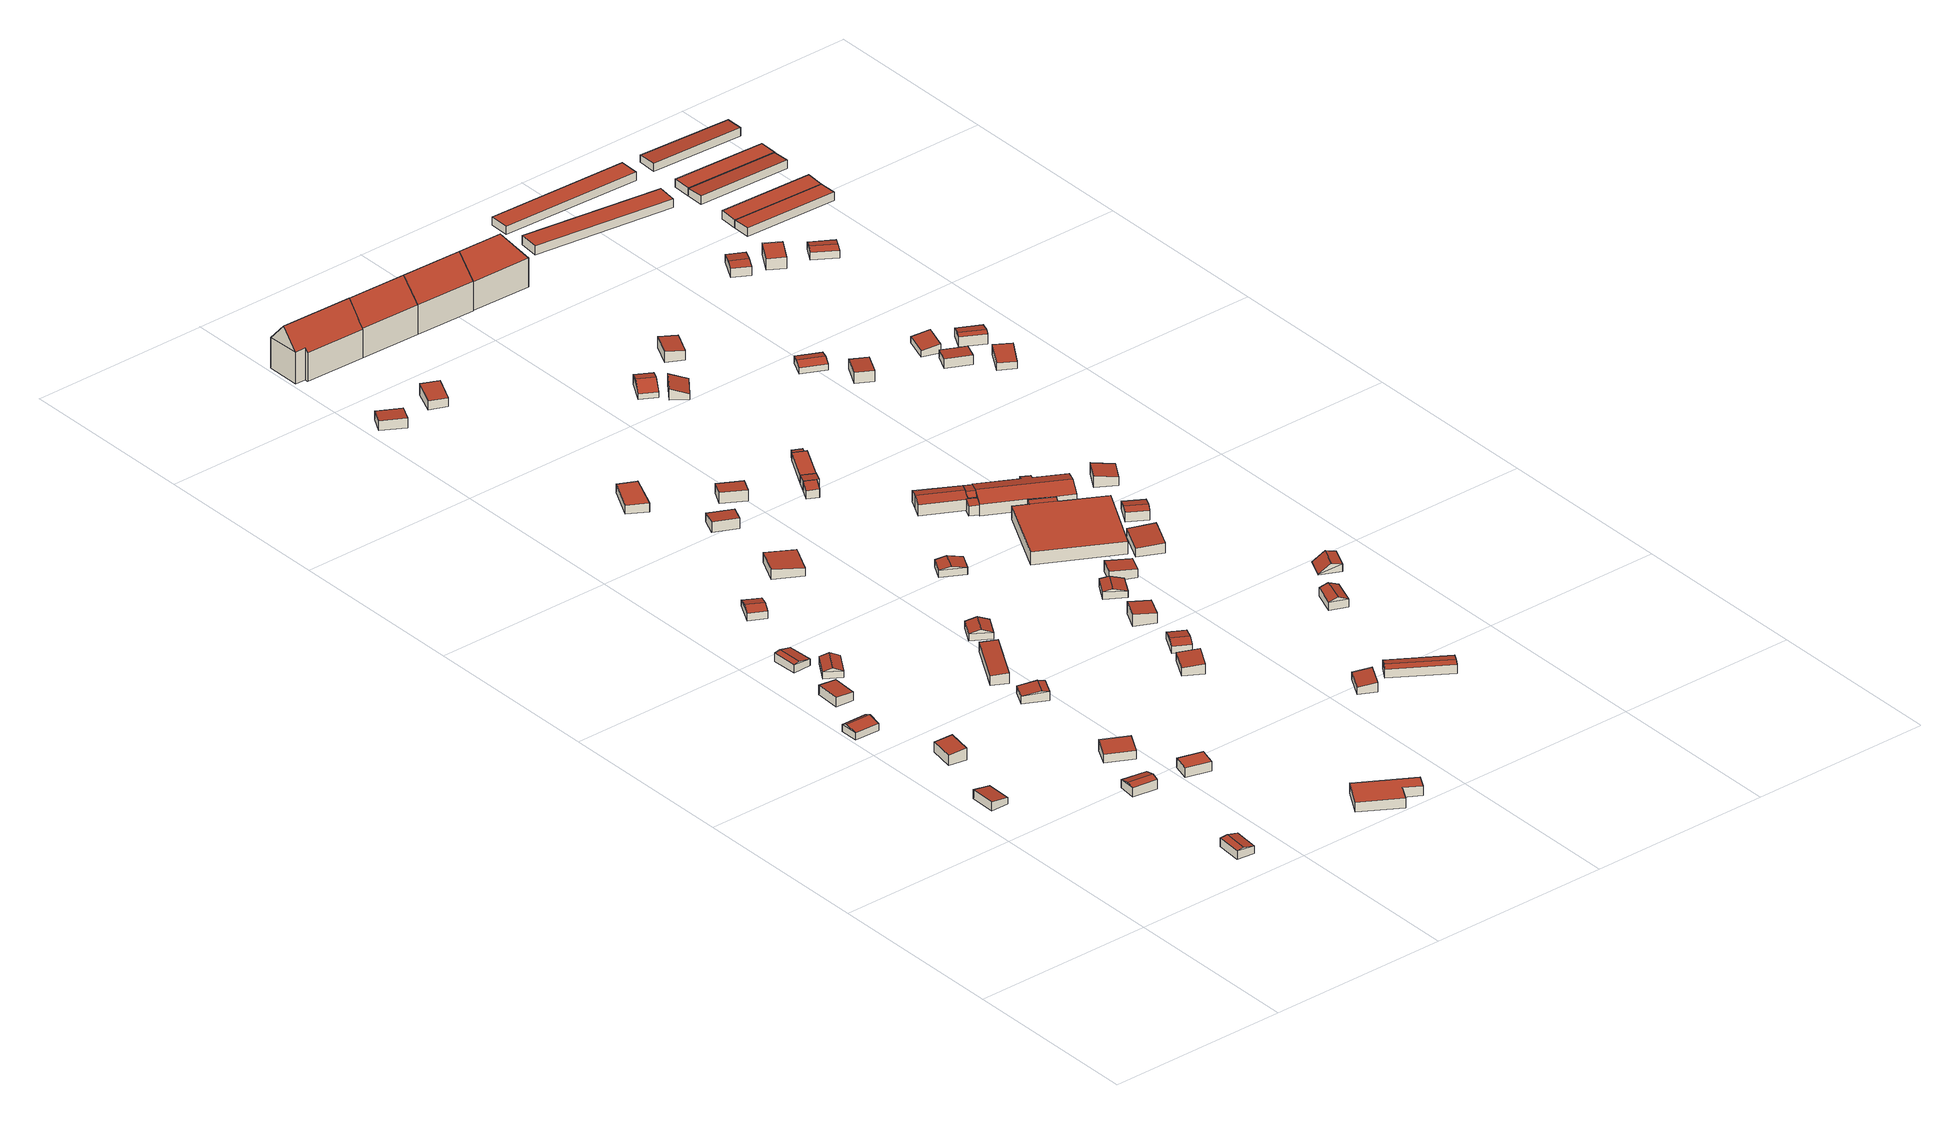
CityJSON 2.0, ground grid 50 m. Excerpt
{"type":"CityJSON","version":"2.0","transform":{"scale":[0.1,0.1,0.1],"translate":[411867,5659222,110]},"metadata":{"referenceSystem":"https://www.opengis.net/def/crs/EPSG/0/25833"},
"CityObjects":{
"building1":{"type":"Building","attributes":{"Gemeindeschluessel":14612000,"Dachtyp_tdc":"tdcPolyFlatRoof","Dachneigung":8.85,"QualitaetDacherkennung":58,"Geometrietyp2DReferenz":"3000","measuredHeight":2.5,"function":"31001_9998","roofType":"2100"},"geometry":[{"type":"Solid","lod":"2","boundaries":[[[[0,1,2,3]],[[1,4,5,2]],[[4,6,7,5]],[[6,0,3,7]],[[6,4,1,0]],[[3,2,5,7]]]],"semantics":{"surfaces":[{"type":"WallSurface"},{"type":"RoofSurface"},{"type":"GroundSurface"}],"values":[[0,0,0,0,1,2]]}}]},
"building2":{"type":"Building","attributes":{"Dachtyp_tdc":"tdcGableRoof","Gemeindeschluessel":14612000,"Dachneigung":14,"QualitaetDacherkennung":85,"Geometrietyp2DReferenz":"3000","measuredHeight":2.9,"function":"31001_9998","roofType":"3100"},"geometry":[{"type":"Solid","lod":"2","boundaries":[[[[8,9,10,11]],[[9,12,13,10]],[[12,14,15,13]],[[14,8,11,15]],[[12,9,16]],[[8,14,17]],[[9,8,17,16]],[[14,12,16,17]],[[11,10,13,15]]]],"semantics":{"surfaces":[{"type":"WallSurface"},{"type":"RoofSurface"},{"type":"GroundSurface"}],"values":[[0,0,0,0,0,0,1,1,2]]}}]},
"building3":{"type":"Building","attributes":{"Dachtyp_tdc":"tdcPolyFlatRoof","Gemeindeschluessel":14612000,"Dachneigung":6.29,"QualitaetDacherkennung":73,"Geometrietyp2DReferenz":"3000","measuredHeight":3.33,"function":"31001_9998","roofType":"2100"},"geometry":[{"type":"Solid","lod":"2","boundaries":[[[[18,19,20,21]],[[19,22,23,20]],[[22,24,25,23]],[[24,18,21,25]],[[24,22,19,18]],[[21,20,23,25]]]],"semantics":{"surfaces":[{"type":"WallSurface"},{"type":"RoofSurface"},{"type":"GroundSurface"}],"values":[[0,0,0,0,1,2]]}}]},
"building4":{"type":"Building","attributes":{"Dachtyp_tdc":"tdcGableRoof","Gemeindeschluessel":14612000,"Dachneigung":12.99,"QualitaetDacherkennung":80,"Geometrietyp2DReferenz":"3000","measuredHeight":2.86,"function":"31001_9998","roofType":"3100"},"geometry":[{"type":"Solid","lod":"2","boundaries":[[[[26,27,28,29]],[[30,31,32,33]],[[31,26,29,32]],[[30,27,34]],[[26,31,35]],[[27,26,35,34]],[[31,30,34,35]],[[29,28,33,32]],[[27,30,33,28]]]],"semantics":{"surfaces":[{"type":"WallSurface"},{"type":"RoofSurface"},{"type":"GroundSurface"}],"values":[[0,0,0,0,0,1,1,2,0]]}}]},
"building5":{"type":"Building","attributes":{"Dachtyp_tdc":"tdcPolyFlatRoof","Gemeindeschluessel":14612000,"Dachneigung":3.38,"QualitaetDacherkennung":69,"Geometrietyp2DReferenz":"3000","measuredHeight":2.67,"function":"31001_9998","roofType":"2100"},"geometry":[{"type":"Solid","lod":"2","boundaries":[[[[36,37,38,39]],[[37,40,41,38]],[[40,42,43,41]],[[42,36,39,43]],[[42,40,37,36]],[[39,38,41,43]]]],"semantics":{"surfaces":[{"type":"WallSurface"},{"type":"RoofSurface"},{"type":"GroundSurface"}],"values":[[0,0,0,0,1,2]]}}]},
"building6":{"type":"Building","attributes":{"Dachtyp_tdc":"tdcGableRoof","Gemeindeschluessel":14612000,"Dachneigung":15.12,"QualitaetDacherkennung":82,"Geometrietyp2DReferenz":"3000","measuredHeight":2.99,"function":"31001_9998","roofType":"3100"},"geometry":[{"type":"Solid","lod":"2","boundaries":[[[[44,45,46,47]],[[45,48,49,46]],[[48,50,51,49]],[[50,44,47,51]],[[48,45,52]],[[44,50,53]],[[45,44,53,52]],[[50,48,52,53]],[[47,46,49,51]]]],"semantics":{"surfaces":[{"type":"WallSurface"},{"type":"RoofSurface"},{"type":"GroundSurface"}],"values":[[0,0,0,0,0,0,1,1,2]]}}]},
"building7":{"type":"Building","attributes":{"Dachtyp_tdc":"tdcGableRoof","Gemeindeschluessel":14612000,"Dachneigung":12.4,"QualitaetDacherkennung":89,"Geometrietyp2DReferenz":"3000","measuredHeight":2.64,"function":"31001_9998","roofType":"3100"},"geometry":[{"type":"Solid","lod":"2","boundaries":[[[[54,55,56,57]],[[55,58,59,56]],[[58,60,61,59]],[[60,54,57,61]],[[58,55,62]],[[54,60,63]],[[55,54,63,62]],[[60,58,62,63]],[[57,56,59,61]]]],"semantics":{"surfaces":[{"type":"WallSurface"},{"type":"RoofSurface"},{"type":"GroundSurface"}],"values":[[0,0,0,0,0,0,1,1,2]]}}]},
"building8":{"type":"Building","attributes":{"Dachtyp_tdc":"tdcGableRoof","Gemeindeschluessel":14612000,"Dachneigung":22.11,"QualitaetDacherkennung":51,"Geometrietyp2DReferenz":"3000","measuredHeight":2.91,"function":"31001_9998","roofType":"3100"},"geometry":[{"type":"Solid","lod":"2","boundaries":[[[[64,65,66]],[[67,64,66,68]],[[65,69,68,66]],[[70,71,72,73]],[[64,67,71,70]],[[67,69,72,71]],[[69,65,73,72]],[[65,64,70,73]],[[69,67,68]]]],"semantics":{"surfaces":[{"type":"WallSurface"},{"type":"RoofSurface"},{"type":"GroundSurface"}],"values":[[0,1,1,2,0,0,0,0,0]]}}]},
"building9":{"type":"Building","attributes":{"Dachtyp_tdc":"tdcPolyFlatRoof","Gemeindeschluessel":14612000,"Dachneigung":7.26,"QualitaetDacherkennung":68,"Geometrietyp2DReferenz":"3000","measuredHeight":2.99,"function":"31001_9998","roofType":"2100"},"geometry":[{"type":"Solid","lod":"2","boundaries":[[[[74,75,76,77]],[[75,78,79,76]],[[78,80,81,79]],[[80,74,77,81]],[[80,78,75,74]],[[77,76,79,81]]]],"semantics":{"surfaces":[{"type":"WallSurface"},{"type":"RoofSurface"},{"type":"GroundSurface"}],"values":[[0,0,0,0,1,2]]}}]},
"building10":{"type":"Building","attributes":{"Dachtyp_tdc":"tdcPolyFlatRoof","Gemeindeschluessel":14612000,"Dachneigung":0,"QualitaetDacherkennung":74,"Geometrietyp2DReferenz":"3000","measuredHeight":2.6,"function":"31001_9998","roofType":"1000"},"geometry":[{"type":"Solid","lod":"2","boundaries":[[[[82,83,84,85]],[[83,86,87,84]],[[86,88,89,87]],[[88,82,85,89]],[[88,86,83,82]],[[85,84,87,89]]]],"semantics":{"surfaces":[{"type":"WallSurface"},{"type":"RoofSurface"},{"type":"GroundSurface"}],"values":[[0,0,0,0,1,2]]}}]},
"building11":{"type":"Building","attributes":{"Dachtyp_tdc":"tdcGableRoof","Gemeindeschluessel":14612000,"Dachneigung":15.81,"QualitaetDacherkennung":69,"Geometrietyp2DReferenz":"3000","measuredHeight":2.73,"function":"31001_9998","roofType":"3100"},"geometry":[{"type":"Solid","lod":"2","boundaries":[[[[90,91,92,93]],[[91,94,95,92]],[[94,96,97,95]],[[96,90,93,97]],[[94,91,98]],[[90,96,99]],[[91,90,99,98]],[[96,94,98,99]],[[93,92,95,97]]]],"semantics":{"surfaces":[{"type":"WallSurface"},{"type":"RoofSurface"},{"type":"GroundSurface"}],"values":[[0,0,0,0,0,0,1,1,2]]}}]},
"building12":{"type":"Building","attributes":{"Dachtyp_tdc":"tdcGableRoof","Gemeindeschluessel":14612000,"Dachneigung":10.5,"QualitaetDacherkennung":60,"Geometrietyp2DReferenz":"3000","measuredHeight":3.06,"function":"31001_9998","roofType":"3100"},"geometry":[{"type":"Solid","lod":"2","boundaries":[[[[100,101,102,103]],[[101,104,105,102]],[[104,106,107,105]],[[106,100,103,107]],[[104,101,108]],[[100,106,109]],[[101,100,109,108]],[[106,104,108,109]],[[103,102,105,107]]]],"semantics":{"surfaces":[{"type":"WallSurface"},{"type":"RoofSurface"},{"type":"GroundSurface"}],"values":[[0,0,0,0,0,0,1,1,2]]}}]},
"building13":{"type":"Building","attributes":{"Dachtyp_tdc":"tdcPolyFlatRoof","Gemeindeschluessel":14612000,"Dachneigung":3.7,"QualitaetDacherkennung":67,"Geometrietyp2DReferenz":"3000","measuredHeight":2.92,"function":"31001_9998","roofType":"2100"},"geometry":[{"type":"Solid","lod":"2","boundaries":[[[[110,111,112,113]],[[111,114,115,112]],[[114,116,117,115]],[[116,110,113,117]],[[116,114,111,110]],[[113,112,115,117]]]],"semantics":{"surfaces":[{"type":"WallSurface"},{"type":"RoofSurface"},{"type":"GroundSurface"}],"values":[[0,0,0,0,1,2]]}}]},
"building14":{"type":"Building","attributes":{"Dachtyp_tdc":"tdcPolyFlatRoof","Gemeindeschluessel":14612000,"Dachneigung":0,"QualitaetDacherkennung":29,"Geometrietyp2DReferenz":"3000","measuredHeight":2.74,"function":"31001_9998","roofType":"1000"},"geometry":[{"type":"Solid","lod":"2","boundaries":[[[[118,119,120,121]],[[119,122,123,120]],[[122,124,125,123]],[[124,126,127,125]],[[126,128,129,127]],[[128,118,121,129]],[[128,126,124,122,119,118]],[[121,120,123,125,127,129]]]],"semantics":{"surfaces":[{"type":"WallSurface"},{"type":"RoofSurface"},{"type":"GroundSurface"}],"values":[[0,0,0,0,0,0,1,2]]}}]},
"building15":{"type":"Building","attributes":{"Dachtyp_tdc":"tdcPolyFlatRoof","Gemeindeschluessel":14612000,"Dachneigung":3.6,"QualitaetDacherkennung":75,"Geometrietyp2DReferenz":"3000","measuredHeight":2.79,"function":"31001_9998","roofType":"2100"},"geometry":[{"type":"Solid","lod":"2","boundaries":[[[[130,131,132,133]],[[131,134,135,132]],[[134,136,137,135]],[[136,130,133,137]],[[136,134,131,130]],[[133,132,135,137]]]],"semantics":{"surfaces":[{"type":"WallSurface"},{"type":"RoofSurface"},{"type":"GroundSurface"}],"values":[[0,0,0,0,1,2]]}}]},
"building16":{"type":"Building","attributes":{"Dachtyp_tdc":"tdcGableRoof","Gemeindeschluessel":14612000,"Dachneigung":18.02,"QualitaetDacherkennung":77,"Geometrietyp2DReferenz":"3000","measuredHeight":2.94,"function":"31001_9998","roofType":"3100"},"geometry":[{"type":"Solid","lod":"2","boundaries":[[[[138,139,140,141]],[[139,142,143,140]],[[142,144,145,143]],[[144,138,141,145]],[[142,139,146]],[[138,144,147]],[[139,138,147,146]],[[144,142,146,147]],[[141,140,143,145]]]],"semantics":{"surfaces":[{"type":"WallSurface"},{"type":"RoofSurface"},{"type":"GroundSurface"}],"values":[[0,0,0,0,0,0,1,1,2]]}}]},
"building17":{"type":"Building","attributes":{"Dachtyp_tdc":"tdcPolyFlatRoof","Gemeindeschluessel":14612000,"Dachneigung":3.71,"QualitaetDacherkennung":74,"Geometrietyp2DReferenz":"3000","measuredHeight":2.72,"function":"31001_9998","roofType":"2100"},"geometry":[{"type":"Solid","lod":"2","boundaries":[[[[148,149,150,151]],[[149,152,153,150]],[[148,154,152,149]],[[150,153,155,151]],[[152,154,155,153]],[[154,148,151,155]]]],"semantics":{"surfaces":[{"type":"WallSurface"},{"type":"RoofSurface"},{"type":"GroundSurface"}],"values":[[0,0,1,2,0,0]]}}]},
"building18":{"type":"Building","attributes":{"Dachtyp_tdc":"tdcPolyFlatRoof","Gemeindeschluessel":14612000,"Dachneigung":0,"QualitaetDacherkennung":63,"Geometrietyp2DReferenz":"3000","measuredHeight":2.48,"function":"31001_9998","roofType":"1000"},"geometry":[{"type":"Solid","lod":"2","boundaries":[[[[156,157,158,159]],[[157,160,161,158]],[[160,162,163,161]],[[162,156,159,163]],[[162,160,157,156]],[[159,158,161,163]]]],"semantics":{"surfaces":[{"type":"WallSurface"},{"type":"RoofSurface"},{"type":"GroundSurface"}],"values":[[0,0,0,0,1,2]]}}]},
"building19":{"type":"Building","attributes":{"Dachtyp_tdc":"tdcPolyFlatRoof","Gemeindeschluessel":14612000,"Dachneigung":5.78,"QualitaetDacherkennung":64,"Geometrietyp2DReferenz":"3000","measuredHeight":2.95,"function":"31001_9998","roofType":"2100"},"geometry":[{"type":"Solid","lod":"2","boundaries":[[[[164,165,166,167]],[[165,168,169,166]],[[168,170,171,169]],[[170,164,167,171]],[[170,168,165,164]],[[167,166,169,171]]]],"semantics":{"surfaces":[{"type":"WallSurface"},{"type":"RoofSurface"},{"type":"GroundSurface"}],"values":[[0,0,0,0,1,2]]}}]},
"building20":{"type":"Building","attributes":{"Dachtyp_tdc":"tdcFreeFormRoof","Gemeindeschluessel":14612000,"Dachneigung":48.99,"QualitaetDacherkennung":51,"Geometrietyp2DReferenz":"3000","measuredHeight":14.19,"function":"31001_9998","roofType":"5000"},"geometry":[{"type":"Solid","lod":"2","boundaries":[[[[172,173,174,175]],[[173,176,177,174]],[[176,178,179,177]],[[178,180,181,179]],[[180,182,183,181]],[[182,184,185,183]],[[184,186,187,185]],[[186,172,175,187]],[[186,188,189,176,173,172]],[[188,184,182,180,178,189]],[[178,176,189]],[[186,184,188]],[[175,174,177,179,181,183,185,187]]]],"semantics":{"surfaces":[{"type":"WallSurface"},{"type":"RoofSurface"},{"type":"GroundSurface"}],"values":[[0,0,0,0,0,0,0,0,1,1,0,0,2]]}}]},
"building21":{"type":"Building","attributes":{"Dachtyp_tdc":"tdcPolyFlatRoof","Gemeindeschluessel":14612000,"Dachneigung":4.89,"QualitaetDacherkennung":77,"Geometrietyp2DReferenz":"3000","measuredHeight":2.8,"function":"31001_9998","roofType":"2100"},"geometry":[{"type":"Solid","lod":"2","boundaries":[[[[190,191,192,193]],[[191,194,195,192]],[[194,196,197,195]],[[196,190,193,197]],[[196,194,191,190]],[[193,192,195,197]]]],"semantics":{"surfaces":[{"type":"WallSurface"},{"type":"RoofSurface"},{"type":"GroundSurface"}],"values":[[0,0,0,0,1,2]]}}]},
"building22":{"type":"Building","attributes":{"Dachtyp_tdc":"tdcPolyFlatRoof","Gemeindeschluessel":14612000,"Dachneigung":5.49,"QualitaetDacherkennung":77,"Geometrietyp2DReferenz":"3000","measuredHeight":3.16,"function":"31001_9998","roofType":"2100"},"geometry":[{"type":"Solid","lod":"2","boundaries":[[[[198,199,200,201]],[[199,202,203,200]],[[202,204,205,203]],[[204,198,201,205]],[[204,202,199,198]],[[201,200,203,205]]]],"semantics":{"surfaces":[{"type":"WallSurface"},{"type":"RoofSurface"},{"type":"GroundSurface"}],"values":[[0,0,0,0,1,2]]}}]},
"building23":{"type":"Building","attributes":{"Dachtyp_tdc":"tdcPolyFlatRoof","Gemeindeschluessel":14612000,"Dachneigung":6.04,"QualitaetDacherkennung":80,"Geometrietyp2DReferenz":"3000","measuredHeight":3.06,"function":"31001_9998","roofType":"2100"},"geometry":[{"type":"Solid","lod":"2","boundaries":[[[[206,207,208,209]],[[207,210,211,208]],[[210,212,213,211]],[[212,206,209,213]],[[212,210,207,206]],[[209,208,211,213]]]],"semantics":{"surfaces":[{"type":"WallSurface"},{"type":"RoofSurface"},{"type":"GroundSurface"}],"values":[[0,0,0,0,1,2]]}}]},
"building24":{"type":"Building","attributes":{"Dachtyp_tdc":"tdcGableRoof","Gemeindeschluessel":14612000,"Dachneigung":10.24,"QualitaetDacherkennung":68,"Geometrietyp2DReferenz":"3000","measuredHeight":2.81,"function":"31001_9998","roofType":"3100"},"geometry":[{"type":"Solid","lod":"2","boundaries":[[[[214,215,216,217]],[[215,218,219,216]],[[218,220,221,219]],[[220,214,217,221]],[[218,215,222]],[[214,220,223]],[[215,214,223,222]],[[220,218,222,223]],[[217,216,219,221]]]],"semantics":{"surfaces":[{"type":"WallSurface"},{"type":"RoofSurface"},{"type":"GroundSurface"}],"values":[[0,0,0,0,0,0,1,1,2]]}}]},
"building25":{"type":"Building","attributes":{"Dachtyp_tdc":"tdcGableRoof","Gemeindeschluessel":14612000,"Dachneigung":10.01,"QualitaetDacherkennung":65,"Geometrietyp2DReferenz":"3000","measuredHeight":2.59,"function":"31001_9998","roofType":"3100"},"geometry":[{"type":"Solid","lod":"2","boundaries":[[[[224,225,226,227]],[[225,228,229,226]],[[228,230,231,229]],[[230,224,227,231]],[[228,225,232]],[[224,230,233]],[[225,224,233,232]],[[230,228,232,233]],[[227,226,229,231]]]],"semantics":{"surfaces":[{"type":"WallSurface"},{"type":"RoofSurface"},{"type":"GroundSurface"}],"values":[[0,0,0,0,0,0,1,1,2]]}}]},
"building26":{"type":"Building","attributes":{"Dachtyp_tdc":"tdcPolyFlatRoof","Gemeindeschluessel":14612000,"Dachneigung":4.71,"QualitaetDacherkennung":80,"Geometrietyp2DReferenz":"3000","measuredHeight":3.26,"function":"31001_9998","roofType":"2100"},"geometry":[{"type":"Solid","lod":"2","boundaries":[[[[234,235,236,237]],[[235,238,239,236]],[[238,240,241,239]],[[240,234,237,241]],[[240,238,235,234]],[[237,236,239,241]]]],"semantics":{"surfaces":[{"type":"WallSurface"},{"type":"RoofSurface"},{"type":"GroundSurface"}],"values":[[0,0,0,0,1,2]]}}]},
"building27":{"type":"Building","attributes":{"Dachtyp_tdc":"tdcPolyFlatRoof","Gemeindeschluessel":14612000,"Dachneigung":9.35,"QualitaetDacherkennung":82,"Geometrietyp2DReferenz":"3000","measuredHeight":2.94,"function":"31001_9998","roofType":"2100"},"geometry":[{"type":"Solid","lod":"2","boundaries":[[[[242,243,244,245]],[[243,246,247,244]],[[246,248,249,247]],[[248,242,245,249]],[[248,246,243,242]],[[245,244,247,249]]]],"semantics":{"surfaces":[{"type":"WallSurface"},{"type":"RoofSurface"},{"type":"GroundSurface"}],"values":[[0,0,0,0,1,2]]}}]},
"building28":{"type":"Building","attributes":{"Dachtyp_tdc":"tdcPolyFlatRoof","Gemeindeschluessel":14612000,"Dachneigung":8.82,"QualitaetDacherkennung":74,"Geometrietyp2DReferenz":"3000","measuredHeight":2.65,"function":"31001_9998","roofType":"2100"},"geometry":[{"type":"Solid","lod":"2","boundaries":[[[[250,251,252,253]],[[251,254,255,252]],[[254,256,257,255]],[[256,250,253,257]],[[256,254,251,250]],[[253,252,255,257]]]],"semantics":{"surfaces":[{"type":"WallSurface"},{"type":"RoofSurface"},{"type":"GroundSurface"}],"values":[[0,0,0,0,1,2]]}}]},
"building29":{"type":"Building","attributes":{"Dachtyp_tdc":"tdcGableRoof","Gemeindeschluessel":14612000,"Dachneigung":49.13,"QualitaetDacherkennung":66,"Geometrietyp2DReferenz":"3000","measuredHeight":14.14,"function":"31001_9998","roofType":"3100"},"geometry":[{"type":"Solid","lod":"2","boundaries":[[[[258,259,187,260]],[[259,184,185,187]],[[184,261,262,185]],[[261,258,260,262]],[[184,259,263]],[[258,261,264]],[[259,258,264,263]],[[261,184,263,264]],[[260,187,185,262]]]],"semantics":{"surfaces":[{"type":"WallSurface"},{"type":"RoofSurface"},{"type":"GroundSurface"}],"values":[[0,0,0,0,0,0,1,1,2]]}}]},
"building30":{"type":"Building","attributes":{"Dachtyp_tdc":"tdcPolyFlatRoof","Gemeindeschluessel":14612000,"Dachneigung":7.14,"QualitaetDacherkennung":78,"Geometrietyp2DReferenz":"3000","measuredHeight":2.87,"function":"31001_9998","roofType":"2100"},"geometry":[{"type":"Solid","lod":"2","boundaries":[[[[242,248,249,245]],[[248,265,266,249]],[[265,267,268,266]],[[267,269,270,268]],[[269,271,272,270]],[[271,242,245,272]],[[271,269,267,265,248,242]],[[245,249,266,268,270,272]]]],"semantics":{"surfaces":[{"type":"WallSurface"},{"type":"RoofSurface"},{"type":"GroundSurface"}],"values":[[0,0,0,0,0,0,1,2]]}}]},
"building31":{"type":"Building","attributes":{"Dachtyp_tdc":"tdcGableRoof","Gemeindeschluessel":14612000,"Dachneigung":13.67,"QualitaetDacherkennung":72,"Geometrietyp2DReferenz":"3000","measuredHeight":2.69,"function":"31001_9998","roofType":"3100"},"geometry":[{"type":"Solid","lod":"2","boundaries":[[[[273,274,275,276]],[[274,277,278,275]],[[277,279,280,278]],[[279,273,276,280]],[[277,274,281]],[[273,279,282]],[[274,273,282,281]],[[279,277,281,282]],[[276,275,278,280]]]],"semantics":{"surfaces":[{"type":"WallSurface"},{"type":"RoofSurface"},{"type":"GroundSurface"}],"values":[[0,0,0,0,0,0,1,1,2]]}}]},
"building32":{"type":"Building","attributes":{"Dachtyp_tdc":"tdcPolyFlatRoof","Gemeindeschluessel":14612000,"Dachneigung":0,"QualitaetDacherkennung":80,"Geometrietyp2DReferenz":"3000","measuredHeight":2.18,"function":"31001_9998","roofType":"1000"},"geometry":[{"type":"Solid","lod":"2","boundaries":[[[[283,284,268,270]],[[284,285,266,268]],[[285,286,287,266]],[[286,288,289,287]],[[288,290,291,289]],[[290,292,293,291]],[[292,283,270,293]],[[292,290,288,286,285,284,283]],[[270,268,266,287,289,291,293]]]],"semantics":{"surfaces":[{"type":"WallSurface"},{"type":"RoofSurface"},{"type":"GroundSurface"}],"values":[[0,0,0,0,0,0,0,1,2]]}}]},
"building33":{"type":"Building","attributes":{"Dachtyp_tdc":"tdcPolyFlatRoof","Gemeindeschluessel":14612000,"Dachneigung":3.66,"QualitaetDacherkennung":75,"Geometrietyp2DReferenz":"3000","measuredHeight":2.88,"function":"31001_9998","roofType":"2100"},"geometry":[{"type":"Solid","lod":"2","boundaries":[[[[294,295,296,297]],[[295,298,299,296]],[[298,300,301,299]],[[300,294,297,301]],[[300,298,295,294]],[[297,296,299,301]]]],"semantics":{"surfaces":[{"type":"WallSurface"},{"type":"RoofSurface"},{"type":"GroundSurface"}],"values":[[0,0,0,0,1,2]]}}]},
"building34":{"type":"Building","attributes":{"Dachtyp_tdc":"tdcPolyFlatRoof","Gemeindeschluessel":14612000,"Dachneigung":6.37,"QualitaetDacherkennung":60,"Geometrietyp2DReferenz":"3000","measuredHeight":2.11,"function":"31001_9998","roofType":"2100"},"geometry":[{"type":"Solid","lod":"2","boundaries":[[[[302,303,304,305]],[[303,290,306,304]],[[290,288,307,306]],[[290,303,302,288]],[[307,305,304,306]],[[288,302,305,307]]]],"semantics":{"surfaces":[{"type":"WallSurface"},{"type":"RoofSurface"},{"type":"GroundSurface"}],"values":[[0,0,0,1,2,0]]}}]},
"building35":{"type":"Building","attributes":{"Gemeindeschluessel":14612000,"Geometrietyp2DReferenz":"3000","function":"31001_9998","roofType":"9999"},"children":["building35-1","building35-2"]},
"building35-1":{"type":"BuildingPart","attributes":{"Dachtyp_tdc":"tdcPolyFlatRoof","Dachneigung":7.06,"QualitaetDacherkennung":44,"Geometrietyp2DReferenz":"3000","measuredHeight":3.16,"roofType":"2100"},"parents":["building35"],"geometry":[{"type":"MultiSurface","lod":"2","boundaries":[[[308,309,310,311,312]],[[313,314,315,316,317]],[[314,308,312,315]],[[314,313,309,308]],[[312,311,316,315]]],"semantics":{"surfaces":[{"type":"WallSurface"},{"type":"RoofSurface"},{"type":"GroundSurface"}],"values":[0,0,0,1,2]}}]},
"building35-2":{"type":"BuildingPart","attributes":{"Dachtyp_tdc":"tdcGableRoof","Dachneigung":10.11,"QualitaetDacherkennung":87,"Geometrietyp2DReferenz":"3000","measuredHeight":3.67,"roofType":"3100"},"parents":["building35"],"geometry":[{"type":"MultiSurface","lod":"2","boundaries":[[[310,318,319,311]],[[318,320,321,319]],[[320,322,323,321]],[[322,324,325,323]],[[324,326,327,325]],[[326,328,329,327]],[[328,330,331,329]],[[330,317,316,331]],[[326,324,322,320]],[[320,318,310,317,330,328,326]],[[316,311,319,321,323,325,327,329,331]]],"semantics":{"surfaces":[{"type":"WallSurface"},{"type":"RoofSurface"},{"type":"GroundSurface"}],"values":[0,0,0,0,0,0,0,0,1,1,2]}}]},
"building36":{"type":"Building","attributes":{"Dachtyp_tdc":"tdcGableRoof","Gemeindeschluessel":14612000,"Dachneigung":10.22,"QualitaetDacherkennung":56,"Geometrietyp2DReferenz":"3000","measuredHeight":2.88,"function":"31001_9998","roofType":"3100"},"geometry":[{"type":"Solid","lod":"2","boundaries":[[[[332,333,334,335]],[[333,336,337,334]],[[336,338,339,337]],[[338,332,335,339]],[[336,333,340]],[[332,338,341]],[[333,332,341,340]],[[338,336,340,341]],[[335,334,337,339]]]],"semantics":{"surfaces":[{"type":"WallSurface"},{"type":"RoofSurface"},{"type":"GroundSurface"}],"values":[[0,0,0,0,0,0,1,1,2]]}}]},
"building37":{"type":"Building","attributes":{"Dachtyp_tdc":"tdcGableRoof","Gemeindeschluessel":14612000,"Dachneigung":23.89,"QualitaetDacherkennung":63,"Geometrietyp2DReferenz":"3000","measuredHeight":3.29,"function":"31001_9998","roofType":"3100"},"geometry":[{"type":"Solid","lod":"2","boundaries":[[[[342,343,344,345]],[[343,346,347,344]],[[346,348,349,347]],[[348,342,345,349]],[[346,343,350]],[[342,348,351]],[[343,342,351,350]],[[348,346,350,351]],[[345,344,347,349]]]],"semantics":{"surfaces":[{"type":"WallSurface"},{"type":"RoofSurface"},{"type":"GroundSurface"}],"values":[[0,0,0,0,0,0,1,1,2]]}}]},
"building38":{"type":"Building","attributes":{"Dachtyp_tdc":"tdcGableRoof","Gemeindeschluessel":14612000,"Dachneigung":49.16,"QualitaetDacherkennung":66,"Geometrietyp2DReferenz":"3000","measuredHeight":14.18,"function":"31001_9998","roofType":"3100"},"geometry":[{"type":"Solid","lod":"2","boundaries":[[[[261,352,353,262]],[[352,354,355,353]],[[354,258,260,355]],[[258,261,262,260]],[[354,352,356]],[[261,258,357]],[[352,261,357,356]],[[258,354,356,357]],[[262,353,355,260]]]],"semantics":{"surfaces":[{"type":"WallSurface"},{"type":"RoofSurface"},{"type":"GroundSurface"}],"values":[[0,0,0,0,0,0,1,1,2]]}}]},
"building39":{"type":"Building","attributes":{"Gemeindeschluessel":14612000,"Geometrietyp2DReferenz":"3000","function":"31001_9998","roofType":"9999"},"children":["building39-1","building39-2"]},
"building39-1":{"type":"BuildingPart","attributes":{"Dachtyp_tdc":"tdcPolyFlatRoof","Dachneigung":0,"QualitaetDacherkennung":93,"Geometrietyp2DReferenz":"3000","measuredHeight":3.58,"roofType":"1000"},"parents":["building39"],"geometry":[{"type":"MultiSurface","lod":"2","boundaries":[[[358,359,360]],[[358,361,362,359]],[[361,363,364,362]],[[363,365,366,364]],[[365,367,368,366]],[[367,369,370,368]],[[369,371,372,373,370]],[[369,367,365,363,361,358,371]],[[373,359,362,364,366,368,370]]],"semantics":{"surfaces":[{"type":"WallSurface"},{"type":"RoofSurface"},{"type":"GroundSurface"}],"values":[0,0,0,0,0,0,0,1,2]}}]},
"building39-2":{"type":"BuildingPart","attributes":{"Dachtyp_tdc":"tdcPolyFlatRoof","Dachneigung":6.8,"QualitaetDacherkennung":74,"Geometrietyp2DReferenz":"3000","measuredHeight":3.04,"roofType":"2100"},"parents":["building39"],"geometry":[{"type":"MultiSurface","lod":"2","boundaries":[[[374,360,359,375]],[[372,376,370,373]],[[376,377,378,370]],[[377,374,375,378]],[[377,376,372,360,374]],[[375,359,373,370,378]]],"semantics":{"surfaces":[{"type":"WallSurface"},{"type":"RoofSurface"},{"type":"GroundSurface"}],"values":[0,0,0,0,1,2]}}]},
"building40":{"type":"Building","attributes":{"Dachtyp_tdc":"tdcPolyFlatRoof","Gemeindeschluessel":14612000,"Dachneigung":16.55,"QualitaetDacherkennung":58,"Geometrietyp2DReferenz":"3000","measuredHeight":3,"function":"31001_9998","roofType":"2100"},"geometry":[{"type":"Solid","lod":"2","boundaries":[[[[379,380,381,382]],[[380,383,384,381]],[[383,385,386,384]],[[385,379,382,386]],[[385,383,380,379]],[[382,381,384,386]]]],"semantics":{"surfaces":[{"type":"WallSurface"},{"type":"RoofSurface"},{"type":"GroundSurface"}],"values":[[0,0,0,0,1,2]]}}]},
"building41":{"type":"Building","attributes":{"Dachtyp_tdc":"tdcPolyFlatRoof","Gemeindeschluessel":14612000,"Dachneigung":3.63,"QualitaetDacherkennung":76,"Geometrietyp2DReferenz":"3000","measuredHeight":2.87,"function":"31001_9998","roofType":"2100"},"geometry":[{"type":"Solid","lod":"2","boundaries":[[[[387,388,389,390]],[[388,391,392,389]],[[391,393,394,392]],[[393,387,390,394]],[[393,391,388,387]],[[390,389,392,394]]]],"semantics":{"surfaces":[{"type":"WallSurface"},{"type":"RoofSurface"},{"type":"GroundSurface"}],"values":[[0,0,0,0,1,2]]}}]},
"building42":{"type":"Building","attributes":{"Gemeindeschluessel":14612000,"Geometrietyp2DReferenz":"3000","function":"31001_9998","roofType":"9999"},"children":["building42-1","building42-2"]},
"building42-1":{"type":"BuildingPart","attributes":{"Dachtyp_tdc":"tdcGableRoof","Dachneigung":16,"QualitaetDacherkennung":88,"Geometrietyp2DReferenz":"3000","measuredHeight":4.58,"roofType":"3100"},"parents":["building42"],"geometry":[{"type":"MultiSurface","lod":"2","boundaries":[[[395,396,397,398]],[[396,399,400,397]],[[399,401,402,400]],[[401,403,404,402]],[[403,405,406,404]],[[405,407,408,406]],[[407,409,375,408]],[[409,410,378,375]],[[410,411,412,378]],[[411,413,315,412]],[[413,414,415,331,315]],[[416,417,418]],[[416,395,398,417]],[[419,414,413,411,410,409,407,405]],[[405,403,401,399,396,395,416,419]],[[398,397,400,402,404,406,408,375,378,412,315,331,420,421,417]]],"semantics":{"surfaces":[{"type":"WallSurface"},{"type":"RoofSurface"},{"type":"GroundSurface"}],"values":[0,0,0,0,0,0,0,0,0,0,0,0,0,1,1,2]}}]},
"building42-2":{"type":"BuildingPart","attributes":{"Dachtyp_tdc":"tdcGableRoof","Dachneigung":12.4,"QualitaetDacherkennung":53,"Geometrietyp2DReferenz":"3000","measuredHeight":3.94,"roofType":"3100"},"parents":["building42"],"geometry":[{"type":"MultiSurface","lod":"2","boundaries":[[[415,422,329,331]],[[422,423,424,329]],[[423,324,325,424]],[[324,418,417,325]],[[423,422,415,425,426]],[[426,418,324,423]],[[421,420,331,329,424,325,417]]],"semantics":{"surfaces":[{"type":"WallSurface"},{"type":"RoofSurface"},{"type":"GroundSurface"}],"values":[0,0,0,0,1,1,2]}}]},
"building43":{"type":"Building","attributes":{"Dachtyp_tdc":"tdcGableRoof","Gemeindeschluessel":14612000,"Dachneigung":21.92,"QualitaetDacherkennung":71,"Geometrietyp2DReferenz":"3000","measuredHeight":3.29,"function":"31001_9998","roofType":"3100"},"geometry":[{"type":"Solid","lod":"2","boundaries":[[[[427,428,429,430]],[[428,431,432,429]],[[431,433,434,432]],[[433,427,430,434]],[[431,428,435]],[[427,433,436]],[[428,427,436,435]],[[433,431,435,436]],[[430,429,432,434]]]],"semantics":{"surfaces":[{"type":"WallSurface"},{"type":"RoofSurface"},{"type":"GroundSurface"}],"values":[[0,0,0,0,0,0,1,1,2]]}}]},
"building44":{"type":"Building","attributes":{"Dachtyp_tdc":"tdcHipAndGableRoof","Gemeindeschluessel":14612000,"Dachneigung":49.09,"QualitaetDacherkennung":66,"Geometrietyp2DReferenz":"3000","measuredHeight":14.12,"function":"31001_9998","roofType":"5000"},"geometry":[{"type":"Solid","lod":"2","boundaries":[[[[352,437,438,439]],[[437,440,441,438]],[[440,442,443,441]],[[442,352,439,443]],[[440,437,444]],[[352,442,356]],[[437,352,356,444]],[[442,440,444,356]],[[439,438,441,443]]]],"semantics":{"surfaces":[{"type":"WallSurface"},{"type":"RoofSurface"},{"type":"GroundSurface"}],"values":[[0,0,0,0,1,0,1,1,2]]}}]},
"building45":{"type":"Building","attributes":{"Dachtyp_tdc":"tdcPolyFlatRoof","Gemeindeschluessel":14612000,"Dachneigung":3.88,"QualitaetDacherkennung":59,"Geometrietyp2DReferenz":"3000","measuredHeight":3.02,"function":"31001_9998","roofType":"2100"},"geometry":[{"type":"Solid","lod":"2","boundaries":[[[[445,446,447,448]],[[446,449,450,447]],[[449,451,452,450]],[[451,445,448,452]],[[451,449,446,445]],[[448,447,450,452]]]],"semantics":{"surfaces":[{"type":"WallSurface"},{"type":"RoofSurface"},{"type":"GroundSurface"}],"values":[[0,0,0,0,1,2]]}}]},
"building46":{"type":"Building","attributes":{"Dachtyp_tdc":"tdcGableRoof","Gemeindeschluessel":14612000,"Dachneigung":14.86,"QualitaetDacherkennung":73,"Geometrietyp2DReferenz":"3000","measuredHeight":3.09,"function":"31001_9998","roofType":"3100"},"geometry":[{"type":"Solid","lod":"2","boundaries":[[[[453,454,455,456]],[[454,457,458,455]],[[457,459,460,458]],[[459,453,456,460]],[[457,454,461]],[[453,459,462]],[[454,453,462,461]],[[459,457,461,462]],[[456,455,458,460]]]],"semantics":{"surfaces":[{"type":"WallSurface"},{"type":"RoofSurface"},{"type":"GroundSurface"}],"values":[[0,0,0,0,0,0,1,1,2]]}}]},
"building47":{"type":"Building","attributes":{"Dachtyp_tdc":"tdcGableRoof","Gemeindeschluessel":14612000,"Dachneigung":39.07,"QualitaetDacherkennung":64,"Geometrietyp2DReferenz":"3000","measuredHeight":2.79,"function":"31001_9998","roofType":"3100"},"geometry":[{"type":"Solid","lod":"2","boundaries":[[[[463,464,465,466]],[[464,467,468,465]],[[467,469,470,468]],[[469,463,466,470]],[[467,464,471]],[[463,469,472]],[[464,463,472,471]],[[469,467,471,472]],[[466,465,468,470]]]],"semantics":{"surfaces":[{"type":"WallSurface"},{"type":"RoofSurface"},{"type":"GroundSurface"}],"values":[[0,0,0,0,0,0,1,1,2]]}}]},
"building48":{"type":"Building","attributes":{"Dachtyp_tdc":"tdcPolyFlatRoof","Gemeindeschluessel":14612000,"Dachneigung":6.08,"QualitaetDacherkennung":78,"Geometrietyp2DReferenz":"3000","measuredHeight":3.13,"function":"31001_9998","roofType":"2100"},"geometry":[{"type":"Solid","lod":"2","boundaries":[[[[473,474,475,476]],[[474,477,478,475]],[[477,479,480,478]],[[479,473,476,480]],[[479,477,474,473]],[[476,475,478,480]]]],"semantics":{"surfaces":[{"type":"WallSurface"},{"type":"RoofSurface"},{"type":"GroundSurface"}],"values":[[0,0,0,0,1,2]]}}]},
"building49":{"type":"Building","attributes":{"Dachtyp_tdc":"tdcGableRoof","Gemeindeschluessel":14612000,"Dachneigung":11.62,"QualitaetDacherkennung":55,"Geometrietyp2DReferenz":"3000","measuredHeight":2.58,"function":"31001_9998","roofType":"3100"},"geometry":[{"type":"Solid","lod":"2","boundaries":[[[[481,482,483,484]],[[482,485,486,483]],[[485,487,488,486]],[[487,481,484,488]],[[485,482,489]],[[481,487,490]],[[482,481,490,489]],[[487,485,489,490]],[[484,483,486,488]]]],"semantics":{"surfaces":[{"type":"WallSurface"},{"type":"RoofSurface"},{"type":"GroundSurface"}],"values":[[0,0,0,0,0,0,1,1,2]]}}]},
"building50":{"type":"Building","attributes":{"Dachtyp_tdc":"tdcPolyFlatRoof","Gemeindeschluessel":14612000,"Dachneigung":3.94,"QualitaetDacherkennung":88,"Geometrietyp2DReferenz":"3000","measuredHeight":3.04,"function":"31001_9998","roofType":"2100"},"geometry":[{"type":"Solid","lod":"2","boundaries":[[[[491,492,493,494]],[[492,495,496,493]],[[495,497,498,496]],[[497,491,494,498]],[[497,495,492,491]],[[494,493,496,498]]]],"semantics":{"surfaces":[{"type":"WallSurface"},{"type":"RoofSurface"},{"type":"GroundSurface"}],"values":[[0,0,0,0,1,2]]}}]},
"building51":{"type":"Building","attributes":{"Dachtyp_tdc":"tdcPolyFlatRoof","Gemeindeschluessel":14612000,"Dachneigung":4.99,"QualitaetDacherkennung":80,"Geometrietyp2DReferenz":"3000","measuredHeight":2.62,"function":"31001_9998","roofType":"2100"},"geometry":[{"type":"Solid","lod":"2","boundaries":[[[[499,500,501,502]],[[500,503,504,501]],[[503,505,506,504]],[[505,499,502,506]],[[505,503,500,499]],[[502,501,504,506]]]],"semantics":{"surfaces":[{"type":"WallSurface"},{"type":"RoofSurface"},{"type":"GroundSurface"}],"values":[[0,0,0,0,1,2]]}}]},
"building52":{"type":"Building","attributes":{"Gemeindeschluessel":14612000,"Dachtyp_tdc":"tdcPolyFlatRoof","Dachneigung":10.58,"QualitaetDacherkennung":58,"Geometrietyp2DReferenz":"3000","measuredHeight":2.54,"function":"31001_9998","roofType":"2100"},"geometry":[{"type":"Solid","lod":"2","boundaries":[[[[507,508,509,510]],[[508,511,512,509]],[[511,513,514,512]],[[513,507,510,514]],[[513,511,508,507]],[[510,509,512,514]]]],"semantics":{"surfaces":[{"type":"WallSurface"},{"type":"RoofSurface"},{"type":"GroundSurface"}],"values":[[0,0,0,0,1,2]]}}]},
"building53":{"type":"Building","attributes":{"Dachtyp_tdc":"tdcPolyFlatRoof","Gemeindeschluessel":14612000,"Dachneigung":0,"QualitaetDacherkennung":85,"Geometrietyp2DReferenz":"3000","measuredHeight":2.47,"function":"31001_2463","roofType":"1000"},"geometry":[{"type":"Solid","lod":"2","boundaries":[[[[515,516,517,518]],[[516,519,520,517]],[[519,521,522,520]],[[521,515,518,522]],[[521,519,516,515]],[[518,517,520,522]]]],"semantics":{"surfaces":[{"type":"WallSurface"},{"type":"RoofSurface"},{"type":"GroundSurface"}],"values":[[0,0,0,0,1,2]]}}]},
"building54":{"type":"Building","attributes":{"Dachtyp_tdc":"tdcGableRoof","Gemeindeschluessel":14612000,"Dachneigung":10.1,"QualitaetDacherkennung":66,"Geometrietyp2DReferenz":"3000","measuredHeight":2.96,"function":"31001_9998","roofType":"3100"},"geometry":[{"type":"Solid","lod":"2","boundaries":[[[[523,524,525,526]],[[524,527,528,525]],[[527,529,530,528]],[[529,523,526,530]],[[527,524,531]],[[523,529,532]],[[524,523,532,531]],[[529,527,531,532]],[[526,525,528,530]]]],"semantics":{"surfaces":[{"type":"WallSurface"},{"type":"RoofSurface"},{"type":"GroundSurface"}],"values":[[0,0,0,0,0,0,1,1,2]]}}]},
"building55":{"type":"Building","attributes":{"Dachtyp_tdc":"tdcPolyFlatRoof","Gemeindeschluessel":14612000,"Dachneigung":7.33,"QualitaetDacherkennung":68,"Geometrietyp2DReferenz":"3000","measuredHeight":2.81,"function":"31001_9998","roofType":"2100"},"geometry":[{"type":"Solid","lod":"2","boundaries":[[[[533,534,535,536]],[[534,537,538,535]],[[537,539,540,538]],[[539,533,536,540]],[[539,537,534,533]],[[536,535,538,540]]]],"semantics":{"surfaces":[{"type":"WallSurface"},{"type":"RoofSurface"},{"type":"GroundSurface"}],"values":[[0,0,0,0,1,2]]}}]},
"building56":{"type":"Building","attributes":{"Dachtyp_tdc":"tdcPolyFlatRoof","Gemeindeschluessel":14612000,"Dachneigung":0,"QualitaetDacherkennung":64,"Geometrietyp2DReferenz":"3000","measuredHeight":2.32,"function":"31001_2463","roofType":"1000"},"geometry":[{"type":"Solid","lod":"2","boundaries":[[[[541,542,543,544]],[[542,545,546,543]],[[545,547,548,546]],[[547,541,544,548]],[[547,545,542,541]],[[544,543,546,548]]]],"semantics":{"surfaces":[{"type":"WallSurface"},{"type":"RoofSurface"},{"type":"GroundSurface"}],"values":[[0,0,0,0,1,2]]}}]},
"building57":{"type":"Building","attributes":{"Dachtyp_tdc":"tdcGableRoof","Gemeindeschluessel":14612000,"Dachneigung":12.83,"QualitaetDacherkennung":86,"Geometrietyp2DReferenz":"3000","measuredHeight":3.03,"function":"31001_9998","roofType":"3100"},"geometry":[{"type":"Solid","lod":"2","boundaries":[[[[549,550,551,552]],[[550,553,554,551]],[[553,555,556,554]],[[555,549,552,556]],[[553,550,557]],[[549,555,558]],[[550,549,558,557]],[[555,553,557,558]],[[552,551,554,556]]]],"semantics":{"surfaces":[{"type":"WallSurface"},{"type":"RoofSurface"},{"type":"GroundSurface"}],"values":[[0,0,0,0,0,0,1,1,2]]}}]},
"building58":{"type":"Building","attributes":{"Gemeindeschluessel":14612000,"Dachtyp_tdc":"tdcPolyFlatRoof","Dachneigung":0,"QualitaetDacherkennung":85,"Geometrietyp2DReferenz":"3000","measuredHeight":3.25,"function":"31001_9998","roofType":"1000"},"geometry":[{"type":"Solid","lod":"2","boundaries":[[[[559,560,561,562]],[[560,563,564,561]],[[563,565,566,564]],[[565,559,562,566]],[[565,563,560,559]],[[562,561,564,566]]]],"semantics":{"surfaces":[{"type":"WallSurface"},{"type":"RoofSurface"},{"type":"GroundSurface"}],"values":[[0,0,0,0,1,2]]}}]},
"building59":{"type":"Building","attributes":{"Dachtyp_tdc":"tdcGableRoof","Gemeindeschluessel":14612000,"Dachneigung":10.62,"QualitaetDacherkennung":85,"Geometrietyp2DReferenz":"3000","measuredHeight":2.6,"function":"31001_9998","roofType":"3100"},"geometry":[{"type":"Solid","lod":"2","boundaries":[[[[567,568,569,570]],[[568,571,572,569]],[[571,573,574,572]],[[573,567,570,574]],[[571,568,575]],[[567,573,576]],[[568,567,576,575]],[[573,571,575,576]],[[570,569,572,574]]]],"semantics":{"surfaces":[{"type":"WallSurface"},{"type":"RoofSurface"},{"type":"GroundSurface"}],"values":[[0,0,0,0,0,0,1,1,2]]}}]},
"building60":{"type":"Building","attributes":{"Dachtyp_tdc":"tdcPolyFlatRoof","Gemeindeschluessel":14612000,"Dachneigung":2.65,"QualitaetDacherkennung":89,"Geometrietyp2DReferenz":"3000","measuredHeight":2.38,"function":"31001_2463","roofType":"2100"},"geometry":[{"type":"Solid","lod":"2","boundaries":[[[[577,578,579,580]],[[578,581,582,579]],[[581,583,584,582]],[[583,577,580,584]],[[583,581,578,577]],[[580,579,582,584]]]],"semantics":{"surfaces":[{"type":"WallSurface"},{"type":"RoofSurface"},{"type":"GroundSurface"}],"values":[[0,0,0,0,1,2]]}}]},
"building61":{"type":"Building","attributes":{"Dachtyp_tdc":"tdcPolyFlatRoof","Gemeindeschluessel":14612000,"Dachneigung":2.82,"QualitaetDacherkennung":88,"Geometrietyp2DReferenz":"3000","measuredHeight":2.38,"function":"31001_2463","roofType":"2100"},"geometry":[{"type":"Solid","lod":"2","boundaries":[[[[585,577,580,586]],[[577,583,584,580]],[[583,587,588,584]],[[587,585,586,588]],[[587,583,577,585]],[[586,580,584,588]]]],"semantics":{"surfaces":[{"type":"WallSurface"},{"type":"RoofSurface"},{"type":"GroundSurface"}],"values":[[0,0,0,0,1,2]]}}]},
"building62":{"type":"Building","attributes":{"Dachtyp_tdc":"tdcPolyFlatRoof","Gemeindeschluessel":14612000,"Dachneigung":2.86,"QualitaetDacherkennung":82,"Geometrietyp2DReferenz":"3000","measuredHeight":2.36,"function":"31001_2463","roofType":"2100"},"geometry":[{"type":"Solid","lod":"2","boundaries":[[[[589,590,591,592]],[[590,593,594,591]],[[593,595,596,594]],[[595,589,592,596]],[[595,593,590,589]],[[592,591,594,596]]]],"semantics":{"surfaces":[{"type":"WallSurface"},{"type":"RoofSurface"},{"type":"GroundSurface"}],"values":[[0,0,0,0,1,2]]}}]},
"building63":{"type":"Building","attributes":{"Dachtyp_tdc":"tdcPolyFlatRoof","Gemeindeschluessel":14612000,"Dachneigung":0,"QualitaetDacherkennung":84,"Geometrietyp2DReferenz":"3000","measuredHeight":2.25,"function":"31001_2463","roofType":"1000"},"geometry":[{"type":"Solid","lod":"2","boundaries":[[[[597,598,596,592]],[[598,599,600,596]],[[599,601,602,600]],[[601,597,592,602]],[[601,599,598,597]],[[592,596,600,602]]]],"semantics":{"surfaces":[{"type":"WallSurface"},{"type":"RoofSurface"},{"type":"GroundSurface"}],"values":[[0,0,0,0,1,2]]}}]},
"building64":{"type":"Building","attributes":{"Dachtyp_tdc":"tdcPolyFlatRoof","Gemeindeschluessel":14612000,"Dachneigung":2.9,"QualitaetDacherkennung":86,"Geometrietyp2DReferenz":"3000","measuredHeight":2.32,"function":"31001_2463","roofType":"2100"},"geometry":[{"type":"Solid","lod":"2","boundaries":[[[[603,604,605,606]],[[604,607,608,605]],[[607,609,610,608]],[[609,603,606,610]],[[609,607,604,603]],[[606,605,608,610]]]],"semantics":{"surfaces":[{"type":"WallSurface"},{"type":"RoofSurface"},{"type":"GroundSurface"}],"values":[[0,0,0,0,1,2]]}}]}
},
"vertices":[
[59,700,27],[109,699,19],[109,699,2],[59,700,2],[107,629,19],[107,629,2],[57,630,27],[57,630,2],
[81,1078,22],[11,1080,22],[11,1080,2],[81,1078,2],[12,1130,22],[12,1130,2],[82,1128,22],[82,1128,2],[12,1113,30],[82,1111,30],
[159,843,34],[110,852,29],[110,852,1],[159,843,1],[122,921,29],[122,921,1],[171,912,34],[171,912,1],
[362,83,29],[369,153,29],[369,153,5],[362,83,5],[419,148,26],[412,78,26],[412,78,5],[419,148,5],[388,151,33],[381,81,33],
[73,1290,31],[123,1287,28],[123,1287,4],[73,1290,4],[119,1217,28],[119,1217,4],[69,1220,31],[69,1220,4],
[422,450,29],[353,460,29],[353,460,3],[422,450,3],[360,510,25],[360,510,3],[430,500,25],[430,500,3],[356,481,33],[426,471,33],
[88,1399,29],[85,1469,29],[85,1469,6],[88,1399,6],[135,1470,25],[135,1470,6],[138,1400,25],[138,1400,6],[102,1469,32],[104,1399,32],
[122,1334,26],[164,1306,26],[142,1320,36],[160,1392,26],[180,1379,36],[202,1365,26],[122,1334,7],[160,1392,7],[202,1365,7],[164,1306,7],
[496,636,33],[470,585,26],[470,585,3],[496,636,3],[399,621,26],[399,621,3],[425,672,33],[425,672,3],
[572,427,30],[505,445,30],[505,445,4],[572,427,4],[518,493,30],[518,493,4],[586,475,30],[586,475,4],
[181,1707,25],[225,1683,25],[225,1683,9],[181,1707,9],[192,1622,30],[192,1622,9],[148,1646,30],[148,1646,9],[207,1649,36],[163,1673,36],
[412,944,28],[435,988,28],[435,988,7],[412,944,7],[497,956,33],[497,956,7],[474,912,33],[474,912,7],[480,965,37],[457,921,37],
[448,1031,38],[408,1053,35],[408,1053,9],[448,1031,9],[485,1186,35],[485,1186,9],[524,1163,38],[524,1163,9],
[820,4,31],[716,66,31],[716,66,4],[820,4,4],[761,141,31],[761,141,4],[907,54,31],[907,54,4],[887,19,31],[887,19,4],[844,45,31],[844,45,4],
[350,1827,33],[425,1792,28],[425,1792,5],[350,1827,5],[387,1716,28],[387,1716,5],[315,1756,33],[315,1756,5],
[494,1237,29],[525,1288,29],[525,1288,10],[494,1237,10],[576,1256,29],[576,1256,10],[545,1205,29],[545,1205,10],[551,1272,39],[520,1221,39],
[86,2832,32],[25,2866,32],[25,2866,5],[86,2832,5],[49,2910,29],[49,2910,5],[110,2876,29],[110,2876,5],
[329,2267,29],[287,2174,29],[287,2174,5],[329,2267,5],[236,2203,29],[236,2203,5],[281,2291,29],[281,2291,5],
[340,2007,35],[361,2053,30],[361,2053,6],[340,2007,6],[425,2023,30],[425,2023,6],[403,1978,35],[403,1978,6],
[33,3140,88],[33,3148,98],[33,3148,8],[33,3140,8],[3,3149,98],[3,3149,8],[5,3243,93],[5,3243,8],[34,3242,93],[34,3242,8],[35,3253,81],[35,3253,8],[205,3248,82],[205,3248,8],[202,3136,88],[202,3136,8],[203,3189,150],[4,3194,150],
[831,760,39],[781,789,34],[781,789,11],[831,760,11],[817,851,34],[817,851,11],[867,822,39],[867,822,11],
[250,2907,36],[222,2843,29],[222,2843,4],[250,2907,4],[176,2863,29],[176,2863,4],[204,2927,36],[204,2927,4],
[523,2104,31],[498,2060,36],[498,2060,5],[523,2104,5],[438,2095,36],[438,2095,5],[462,2138,31],[462,2138,5],
[625,1504,26],[649,1548,26],[649,1548,7],[625,1504,7],[710,1514,27],[710,1514,7],[686,1470,27],[686,1470,7],[675,1533,35],[651,1489,35],
[872,857,31],[828,881,31],[828,881,11],[872,857,11],[861,942,29],[861,942,11],[905,918,29],[905,918,11],[842,906,37],[886,882,37],
[890,1009,38],[836,1036,43],[836,1036,10],[890,1009,10],[863,1089,43],[863,1089,10],[917,1063,38],[917,1063,10],
[656,1994,34],[639,1963,28],[639,1963,5],[656,1994,5],[610,1978,28],[610,1978,5],[627,2009,34],[627,2009,5],
[1083,518,31],[1127,494,39],[1127,494,12],[1083,518,12],[1093,433,39],[1093,433,12],[1049,457,31],[1049,457,12],
[369,3132,91],[202,3136,91],[369,3132,8],[371,3244,82],[371,3244,8],[203,3190,149],[370,3186,149],
[644,2040,29],[644,2040,5],[671,2025,29],[671,2025,5],[678,2022,29],[678,2022,5],[661,1991,34],[661,1991,5],
[860,1175,30],[892,1226,30],[892,1226,8],[860,1175,8],[943,1195,26],[943,1195,8],[912,1144,26],[912,1144,8],[912,1214,35],[881,1163,35],
[678,2022,27],[671,2025,27],[644,2040,27],[695,2133,27],[695,2133,5],[696,2132,27],[696,2132,5],[721,2119,27],[721,2119,5],[728,2115,27],[728,2115,5],
[987,1197,32],[923,1226,37],[923,1226,8],[987,1197,8],[945,1272,37],[945,1272,8],[1008,1242,32],[1008,1242,8],
[702,2144,25],[728,2131,25],[728,2131,6],[702,2144,6],[721,2119,6],[696,2132,6],
[856,1669,34],[868,1692,38],[868,1692,37],[868,1692,6],[856,1669,6],[892,1679,38],[880,1656,34],[880,1656,6],[892,1679,6],[892,1679,37],
[765,1748,37],[765,1748,6],[780,1777,43],[780,1777,6],[796,1806,36],[796,1806,6],[903,1747,36],[903,1747,6],[887,1719,43],[887,1719,6],[874,1694,38],[874,1694,6],[894,1683,38],[894,1683,6],
[1291,375,37],[1146,470,37],[1146,470,12],[1291,375,12],[1171,508,35],[1171,508,12],[1316,414,35],[1316,414,12],[1156,485,40],[1302,391,40],
[632,2551,20],[589,2576,20],[589,2576,5],[632,2551,5],[624,2636,32],[624,2636,5],[667,2611,32],[667,2611,5],[609,2610,38],[652,2585,38],
[541,3240,82],[541,3240,8],[538,3128,91],[538,3128,8],[539,3181,150],[370,3185,150],
[1027,1540,42],[1027,1540,6],[1027,1540,33],[1139,1479,42],[1139,1479,6],[1038,1295,42],[1038,1295,6],[830,1408,42],[830,1408,6],[928,1594,42],[928,1594,6],[967,1574,42],[967,1574,6],[966,1573,42],[966,1573,33],[966,1573,6],
[1041,1564,37],[1041,1564,6],[967,1574,33],[980,1598,37],[980,1598,6],
[683,2497,20],[644,2527,35],[644,2527,5],[683,2497,5],[686,2583,35],[686,2583,5],[726,2553,20],[726,2553,5],
[1109,1240,36],[1044,1272,31],[1044,1272,7],[1109,1240,7],[1085,1355,31],[1085,1355,7],[1150,1323,36],[1150,1323,7],
[1028,1679,38],[1035,1692,34],[1035,1692,6],[1028,1679,6],[1058,1680,34],[1058,1680,6],[1051,1666,38],[1051,1666,6],[1130,1623,38],[1130,1623,6],[1107,1581,52],[1107,1581,6],[1085,1540,38],[1085,1540,6],[1041,1564,38],[980,1598,38],[878,1653,38],[878,1653,6],[880,1656,39],[894,1683,48],[894,1683,36],[923,1736,38],[923,1736,6],[923,1736,36],[900,1694,52],[900,1694,6],[903,1699,6],
[874,1694,36],[882,1710,45],[882,1710,6],[900,1694,43],[903,1699,45],
[1240,790,33],[1264,855,33],[1264,855,10],[1240,790,10],[1311,838,32],[1311,838,10],[1287,772,32],[1287,772,10],[1286,847,43],[1261,781,43],
[710,3236,82],[710,3236,9],[541,3240,9],[707,3124,90],[707,3124,9],[538,3128,90],[538,3128,9],[664,3178,150],
[787,2638,33],[742,2660,37],[742,2660,6],[787,2638,6],[772,2723,37],[772,2723,6],[818,2701,33],[818,2701,6],
[1157,1461,27],[1208,1430,27],[1208,1430,6],[1157,1461,6],[1177,1379,33],[1177,1379,6],[1126,1410,33],[1126,1410,6],[1188,1397,37],[1137,1428,37],
[1324,930,9],[1349,984,9],[1349,984,8],[1324,930,8],[1403,958,30],[1403,958,8],[1378,904,30],[1378,904,8],[1379,970,36],[1353,916,36],
[1218,1544,31],[1167,1576,38],[1167,1576,6],[1218,1544,6],[1200,1627,38],[1200,1627,6],[1250,1594,31],[1250,1594,6],
[1020,2386,22],[956,2417,22],[956,2417,5],[1020,2386,5],[978,2462,25],[978,2462,5],[1041,2431,25],[1041,2431,5],[966,2437,31],[1029,2406,31],
[1028,2298,37],[1061,2359,32],[1061,2359,6],[1028,2298,6],[1105,2335,32],[1105,2335,6],[1071,2273,37],[1071,2273,6],
[1321,2227,28],[1300,2182,32],[1300,2182,6],[1321,2227,6],[1236,2212,32],[1236,2212,6],[1258,2257,28],[1258,2257,6],
[1247,2351,24],[1295,2335,33],[1295,2335,8],[1247,2351,8],[1272,2269,33],[1272,2269,8],[1225,2285,24],[1225,2285,8],
[1201,3176,32],[813,3226,32],[813,3226,7],[1201,3176,7],[820,3282,32],[820,3282,7],[1208,3231,32],[1208,3231,7],
[1149,2824,33],[1105,2848,33],[1105,2848,8],[1149,2824,8],[1139,2909,30],[1139,2909,8],[1183,2885,30],[1183,2885,8],[1118,2871,38],[1162,2848,38],
[1405,2159,35],[1368,2100,26],[1368,2100,6],[1405,2159,6],[1326,2126,26],[1326,2126,6],[1363,2186,35],[1363,2186,6],
[1210,3324,32],[816,3338,32],[816,3338,9],[1210,3324,9],[818,3392,32],[818,3392,9],[1212,3379,32],[1212,3379,9],
[1386,2230,34],[1324,2263,34],[1324,2263,6],[1386,2230,6],[1347,2307,29],[1347,2307,6],[1409,2275,29],[1409,2275,6],[1332,2277,37],[1394,2244,37],
[1269,2851,41],[1231,2792,41],[1231,2792,9],[1269,2851,9],[1189,2818,41],[1189,2818,9],[1227,2877,41],[1227,2877,9],
[1360,2749,29],[1300,2786,29],[1300,2786,8],[1360,2749,8],[1326,2829,28],[1326,2829,8],[1386,2792,28],[1386,2792,8],[1311,2804,34],[1370,2767,34],
[1516,3003,30],[1514,2953,32],[1514,2953,8],[1516,3003,8],[1253,2962,32],[1253,2962,8],[1255,3012,30],[1255,3012,8],
[1518,3052,32],[1518,3052,8],[1256,3061,32],[1256,3061,8],
[1522,3184,29],[1520,3134,32],[1520,3134,8],[1522,3184,8],[1260,3144,32],[1260,3144,8],[1261,3193,29],[1261,3193,8],
[1522,3184,30],[1261,3193,30],[1263,3243,30],[1263,3243,8],[1524,3233,30],[1524,3233,8],
[1530,3366,30],[1527,3316,33],[1527,3316,10],[1530,3366,10],[1265,3326,33],[1265,3326,10],[1268,3379,30],[1268,3379,10]
]}
